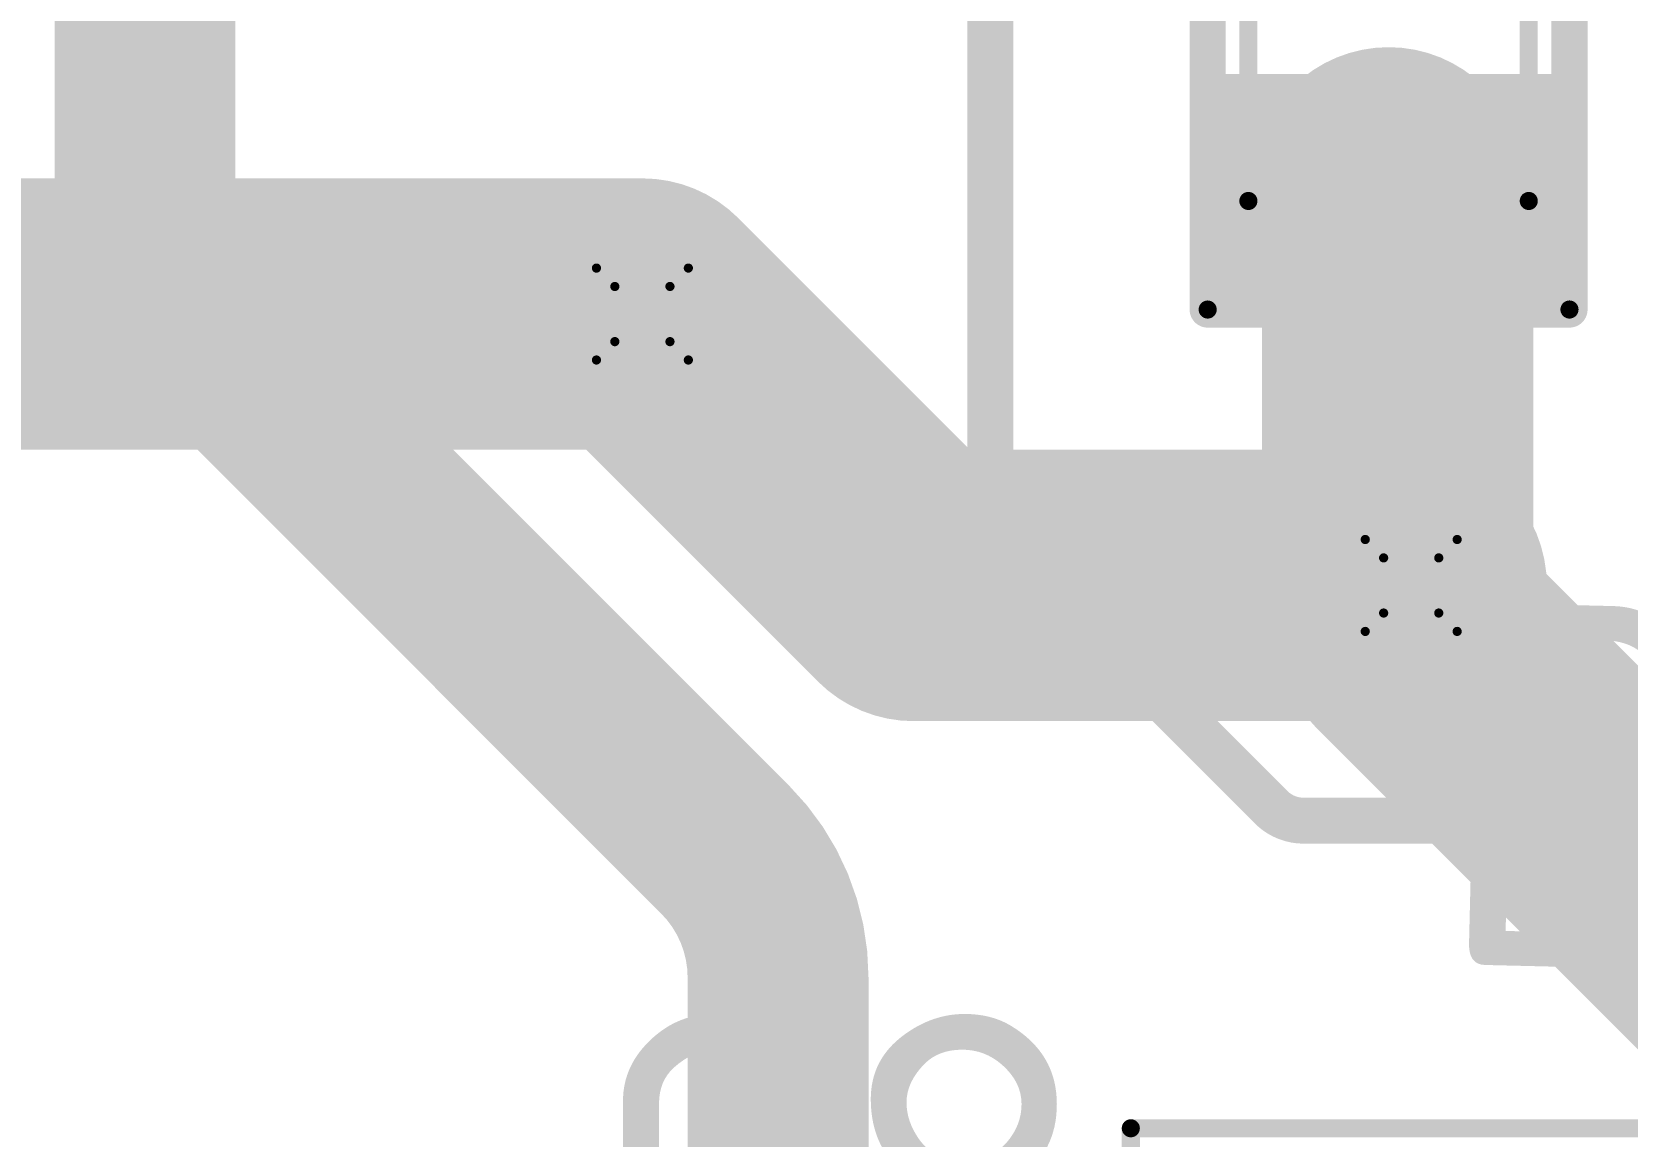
# Model space of a CAD drawing. Header units: millimetres. Extents: x 3219 to 51106, y -14166 to 2063.
# Drawn here: x 5571.6 to 5580.42, y 1772.31 to 1778.42 of the extents above; entities that cross this region are included whole.
import ezdxf

# ---------------------------------------------------------------- set-up
doc = ezdxf.new("R2010")
doc.units = ezdxf.units.MM
doc.layers.get('0').update_dxf_attribs({"lineweight": 53})
for name, color, linetype in [('Bottom Layer', 5, 'Continuous'), ('Bottom Solder', 6, 'Continuous'), ('Drill Drawing', 1, 'Continuous'), ('Mechanical 13', 56, 'Continuous'), ('Mechanical 15', 56, 'Continuous'), ('Multi-Layer', 9, 'Continuous'), ('Top Layer', 1, 'Continuous'), ('Top Overlay', 2, 'Continuous'), ('Top Paste', 8, 'Continuous'), ('Top Solder', 216, 'Continuous')]:
    doc.layers.add(name, color=color, linetype=linetype)
doc.styles.add('GOST type B', font='GOST_B.TTF', dxfattribs={"height": 3.5})

# ---------------------------------------------------------------- blocks, each defined once
blk = doc.blocks.new('CAP__1206_119')
at = {"layer": 'Top Layer'}
for points in [[(-2, -0.8), (-2, 0.8), (-1, 0.8), (-1, -0.8)], [(1, -0.8), (1, 0.8), (2, 0.8), (2, -0.8)]]:
    blk.add_hatch(color=1, dxfattribs=at).paths.add_polyline_path(points)
at = {"layer": 'Top Paste'}
for points in [[(-2, -0.8), (-2, 0.8), (-1, 0.8), (-1, -0.8)], [(1, -0.8), (1, 0.8), (2, 0.8), (2, -0.8)]]:
    blk.add_hatch(color=8, dxfattribs=at).paths.add_polyline_path(points)
at = {"layer": 'Top Solder'}
for points in [[(-2.1016, -0.9016), (-2.1016, 0.9016), (-0.8984, 0.9016), (-0.8984, -0.9016)], [(0.8984, -0.9016), (0.8984, 0.9016), (2.1016, 0.9016), (2.1016, -0.9016)]]:
    blk.add_hatch(color=216, dxfattribs=at).paths.add_polyline_path(points)
at = {"layer": 'Mechanical 13'}
for points in [[(-1.6, 0.775, 0.1, 0.1, 0), (-1.6, -0.775, 0.1, 0.1, 0)], [(-1.6, 0.775, 0.1, 0.1, 0), (1.6, 0.775, 0.1, 0.1, 0)], [(1.6, 0.775, 0.1, 0.1, 0), (1.6, -0.775, 0.1, 0.1, 0)], [(-1.6, -0.775, 0.1, 0.1, 0), (1.6, -0.775, 0.1, 0.1, 0)]]:
    blk.add_lwpolyline(points, format="xyseb", dxfattribs=at)
for points in [[(-1.625, 0.775, 0.05, 0.05, 1), (-1.575, 0.775, 0.05, 0.05, 1)], [(-1.625, 0.775, 0.05, 0.05, 1), (-1.575, 0.775, 0.05, 0.05, 1)], [(1.575, 0.775, 0.05, 0.05, 1), (1.625, 0.775, 0.05, 0.05, 1)], [(1.575, 0.775, 0.05, 0.05, 1), (1.625, 0.775, 0.05, 0.05, 1)], [(-1.625, -0.775, 0.05, 0.05, 1), (-1.575, -0.775, 0.05, 0.05, 1)], [(-1.625, -0.775, 0.05, 0.05, 1), (-1.575, -0.775, 0.05, 0.05, 1)], [(1.575, -0.775, 0.05, 0.05, 1), (1.625, -0.775, 0.05, 0.05, 1)], [(1.575, -0.775, 0.05, 0.05, 1), (1.625, -0.775, 0.05, 0.05, 1)]]:
    blk.add_lwpolyline(points, format="xyseb", close=True, dxfattribs=at)
at = {"layer": 'Mechanical 15'}
for points in [[(-2.2, 1, 0.1, 0.1, 0), (2.2, 1, 0.1, 0.1, 0)], [(-2.2, 1, 0.1, 0.1, 0), (-2.2, -1, 0.1, 0.1, 0)], [(2.2, 1, 0.1, 0.1, 0), (2.2, -1, 0.1, 0.1, 0)], [(0, 0.5, 0.1, 0.1, 0), (0, -0.5, 0.1, 0.1, 0)], [(-0.5, 0, 0.1, 0.1, 0), (0.5, 0, 0.1, 0.1, 0)], [(-2.2, -1, 0.1, 0.1, 0), (2.2, -1, 0.1, 0.1, 0)]]:
    blk.add_lwpolyline(points, format="xyseb", dxfattribs=at)
for points in [[(-2.225, 1, 0.05, 0.05, 1), (-2.175, 1, 0.05, 0.05, 1)], [(-2.225, 1, 0.05, 0.05, 1), (-2.175, 1, 0.05, 0.05, 1)], [(2.175, 1, 0.05, 0.05, 1), (2.225, 1, 0.05, 0.05, 1)], [(2.175, 1, 0.05, 0.05, 1), (2.225, 1, 0.05, 0.05, 1)], [(-0.025, 0.5, 0.05, 0.05, 1), (0.025, 0.5, 0.05, 0.05, 1)], [(-0.525, 0, 0.05, 0.05, 1), (-0.475, 0, 0.05, 0.05, 1)], [(0.475, 0, 0.05, 0.05, 1), (0.525, 0, 0.05, 0.05, 1)], [(-0.025, -0.5, 0.05, 0.05, 1), (0.025, -0.5, 0.05, 0.05, 1)], [(-2.225, -1, 0.05, 0.05, 1), (-2.175, -1, 0.05, 0.05, 1)], [(-2.225, -1, 0.05, 0.05, 1), (-2.175, -1, 0.05, 0.05, 1)], [(2.175, -1, 0.05, 0.05, 1), (2.225, -1, 0.05, 0.05, 1)], [(2.175, -1, 0.05, 0.05, 1), (2.225, -1, 0.05, 0.05, 1)]]:
    blk.add_lwpolyline(points, format="xyseb", close=True, dxfattribs=at)
at = {"layer": 'Top Overlay'}
for points in [[(-2.2, 1, 0.2, 0.2, 0), (-2.2, -1, 0.2, 0.2, 0)], [(-2.2, 1, 0.2, 0.2, 0), (2.2, 1, 0.2, 0.2, 0)], [(2.2, 1, 0.2, 0.2, 0), (2.2, -1, 0.2, 0.2, 0)], [(-2.2, -1, 0.2, 0.2, 0), (2.2, -1, 0.2, 0.2, 0)]]:
    blk.add_lwpolyline(points, format="xyseb", dxfattribs=at)
for points in [[(-2.25, 1, 0.1, 0.1, 1), (-2.15, 1, 0.1, 0.1, 1)], [(-2.25, 1, 0.1, 0.1, 1), (-2.15, 1, 0.1, 0.1, 1)], [(2.15, 1, 0.1, 0.1, 1), (2.25, 1, 0.1, 0.1, 1)], [(2.15, 1, 0.1, 0.1, 1), (2.25, 1, 0.1, 0.1, 1)], [(-2.25, -1, 0.1, 0.1, 1), (-2.15, -1, 0.1, 0.1, 1)], [(-2.25, -1, 0.1, 0.1, 1), (-2.15, -1, 0.1, 0.1, 1)], [(2.15, -1, 0.1, 0.1, 1), (2.25, -1, 0.1, 0.1, 1)], [(2.15, -1, 0.1, 0.1, 1), (2.25, -1, 0.1, 0.1, 1)]]:
    blk.add_lwpolyline(points, format="xyseb", close=True, dxfattribs=at)
blk = doc.blocks.new('_10_17__L5_6_121')
at = {"layer": 'Bottom Layer'}
h = blk.add_hatch(color=5, dxfattribs=at)
edge = h.paths.add_edge_path()
edge.add_arc((0, 0), 0.5, 0, 360)
h = blk.add_hatch(color=5, dxfattribs=at)
edge = h.paths.add_edge_path()
edge.add_arc((5, 0), 0.5, 0, 360)
at = {"layer": 'Bottom Solder'}
h = blk.add_hatch(color=6, dxfattribs=at)
edge = h.paths.add_edge_path()
edge.add_arc((0, 0), 0.6016, 0, 360)
h = blk.add_hatch(color=6, dxfattribs=at)
edge = h.paths.add_edge_path()
edge.add_arc((5, 0), 0.6016, 0, 360)
at = {"layer": 'Multi-Layer'}
h = blk.add_hatch(color=9, dxfattribs=at)
edge = h.paths.add_edge_path()
edge.add_arc((0, 0), 0.5, 0, 360)
h = blk.add_hatch(color=9, dxfattribs=at)
edge = h.paths.add_edge_path()
edge.add_arc((5, 0), 0.5, 0, 360)
at = {"layer": 'Top Layer'}
h = blk.add_hatch(color=1, dxfattribs=at)
edge = h.paths.add_edge_path()
edge.add_arc((0, 0), 0.5, 0, 360)
h = blk.add_hatch(color=1, dxfattribs=at)
edge = h.paths.add_edge_path()
edge.add_arc((5, 0), 0.5, 0, 360)
at = {"layer": 'Top Solder'}
h = blk.add_hatch(color=216, dxfattribs=at)
edge = h.paths.add_edge_path()
edge.add_arc((0, 0), 0.6016, 0, 360)
h = blk.add_hatch(color=216, dxfattribs=at)
edge = h.paths.add_edge_path()
edge.add_arc((5, 0), 0.6016, 0, 360)
at = {"layer": 'Mechanical 13'}
for points in [[(-0.3, -1, 0.1, 0.1, 0), (-0.3, 1, 0.1, 0.1, 0)], [(-0.3, 1, 0.1, 0.1, 0), (5.3, 1, 0.1, 0.1, 0)], [(5.3, 1, 0.1, 0.1, 0), (5.3, -1, 0.1, 0.1, 0)], [(-0.3, -1, 0.1, 0.1, 0), (5.3, -1, 0.1, 0.1, 0)]]:
    blk.add_lwpolyline(points, format="xyseb", dxfattribs=at)
for points in [[(-0.325, 1, 0.05, 0.05, 1), (-0.275, 1, 0.05, 0.05, 1)], [(-0.325, 1, 0.05, 0.05, 1), (-0.275, 1, 0.05, 0.05, 1)], [(5.275, 1, 0.05, 0.05, 1), (5.325, 1, 0.05, 0.05, 1)], [(5.275, 1, 0.05, 0.05, 1), (5.325, 1, 0.05, 0.05, 1)], [(-0.325, -1, 0.05, 0.05, 1), (-0.275, -1, 0.05, 0.05, 1)], [(-0.325, -1, 0.05, 0.05, 1), (-0.275, -1, 0.05, 0.05, 1)], [(5.275, -1, 0.05, 0.05, 1), (5.325, -1, 0.05, 0.05, 1)], [(5.275, -1, 0.05, 0.05, 1), (5.325, -1, 0.05, 0.05, 1)]]:
    blk.add_lwpolyline(points, format="xyseb", close=True, dxfattribs=at)
at = {"layer": 'Top Overlay'}
for points in [[(-0.3, 1, 0.1, 0.1, 0), (-0.3, 0.7, 0.1, 0.1, 0)], [(-0.3, 1, 0.1, 0.1, 0), (5.3, 1, 0.1, 0.1, 0)], [(5.3, 1, 0.1, 0.1, 0), (5.3, 0.7, 0.1, 0.1, 0)], [(-0.3, -1, 0.1, 0.1, 0), (-0.3, -0.7, 0.1, 0.1, 0)], [(5.3, -1, 0.1, 0.1, 0), (5.3, -0.7, 0.1, 0.1, 0)], [(-0.3, -1, 0.1, 0.1, 0), (5.3, -1, 0.1, 0.1, 0)]]:
    blk.add_lwpolyline(points, format="xyseb", dxfattribs=at)
for points in [[(-0.325, 1, 0.05, 0.05, 1), (-0.275, 1, 0.05, 0.05, 1)], [(-0.325, 1, 0.05, 0.05, 1), (-0.275, 1, 0.05, 0.05, 1)], [(5.275, 1, 0.05, 0.05, 1), (5.325, 1, 0.05, 0.05, 1)], [(5.275, 1, 0.05, 0.05, 1), (5.325, 1, 0.05, 0.05, 1)], [(-0.325, 0.7, 0.05, 0.05, 1), (-0.275, 0.7, 0.05, 0.05, 1)], [(5.275, 0.7, 0.05, 0.05, 1), (5.325, 0.7, 0.05, 0.05, 1)], [(-0.325, -0.7, 0.05, 0.05, 1), (-0.275, -0.7, 0.05, 0.05, 1)], [(5.275, -0.7, 0.05, 0.05, 1), (5.325, -0.7, 0.05, 0.05, 1)], [(-0.325, -1, 0.05, 0.05, 1), (-0.275, -1, 0.05, 0.05, 1)], [(-0.325, -1, 0.05, 0.05, 1), (-0.275, -1, 0.05, 0.05, 1)], [(5.275, -1, 0.05, 0.05, 1), (5.325, -1, 0.05, 0.05, 1)], [(5.275, -1, 0.05, 0.05, 1), (5.325, -1, 0.05, 0.05, 1)]]:
    blk.add_lwpolyline(points, format="xyseb", close=True, dxfattribs=at)

msp = doc.modelspace()

# ---------------------------------------------------------------- hatches: boundary and pattern name
at = {"layer": 'Bottom Layer'}
h = msp.add_hatch(color=5, dxfattribs=at)
edge = h.paths.add_edge_path()
edge.add_arc((5574.9785, 1776.8581), 0.6, 0, 360)
h = msp.add_hatch(color=5, dxfattribs=at)
edge = h.paths.add_edge_path()
edge.add_arc((5579.2285, 1775.3581), 0.6, 0, 360)
at = {"layer": 'Bottom Solder'}
h = msp.add_hatch(color=6, dxfattribs=at)
edge = h.paths.add_edge_path()
edge.add_arc((5574.9785, 1776.8581), 0.7016, 0, 360)
h = msp.add_hatch(color=6, dxfattribs=at)
edge = h.paths.add_edge_path()
edge.add_arc((5579.2285, 1775.3581), 0.7016, 0, 360)
at = {"layer": 'Top Layer'}
h = msp.add_hatch(color=1, dxfattribs=at)
edge = h.paths.add_edge_path()
edge.add_arc((5574.9785, 1776.8581), 0.6, 0, 360)
h = msp.add_hatch(color=1, dxfattribs=at)
edge = h.paths.add_edge_path()
edge.add_arc((5579.2285, 1775.3581), 0.6, 0, 360)
at = {"layer": 'Top Solder'}
h = msp.add_hatch(color=216, dxfattribs=at)
edge = h.paths.add_edge_path()
edge.add_arc((5574.9785, 1776.8581), 0.7016, 0, 360)
h = msp.add_hatch(color=216, dxfattribs=at)
edge = h.paths.add_edge_path()
edge.add_arc((5579.2285, 1775.3581), 0.7016, 0, 360)

# ---------------------------------------------------------------- linework, layer by layer
at = {"layer": 'Bottom Layer'}
for points in [[(5572.2285, 1777.1056, 1, 1, 0), (5572.2285, 1783.1081, 1, 1, 0)], [(5572.2285, 1777.1056, 1, 1, 0), (5575.4356, 1773.8985, 1, 1, 0)], [(5574.9785, 1776.8581, 1.5, 1.5, 0), (5576.4785, 1775.3581, 1.5, 1.5, 0)], [(5576.4785, 1775.3581, 1.5, 1.5, 0), (5579.2285, 1775.3581, 1.5, 1.5, 0)], [(5579.2285, 1775.1081, 1.5, 1.5, 0), (5579.2285, 1775.3581, 1.5, 1.5, 0)], [(5579.2285, 1775.1081, 1.5, 1.5, 0), (5582.9785, 1771.3581, 1.5, 1.5, 0)], [(5575.4356, 1773.8985, 1, 1, -0.198912), (5575.7285, 1773.1914, 1, 1, 0)], [(5575.7285, 1770.8581, 1, 1, 0), (5575.7285, 1773.1914, 1, 1, 0)]]:
    msp.add_lwpolyline(points, format="xyseb", dxfattribs=at)
for points in [[(5571.9785, 1777.1056, 0.5, 0.5, 1), (5572.4785, 1777.1056, 0.5, 0.5, 1)], [(5571.9785, 1777.1056, 0.5, 0.5, 1), (5572.4785, 1777.1056, 0.5, 0.5, 1)], [(5574.6035, 1776.8581, 0.75, 0.75, 1), (5575.3535, 1776.8581, 0.75, 0.75, 1)], [(5576.1035, 1775.3581, 0.75, 0.75, 1), (5576.8535, 1775.3581, 0.75, 0.75, 1)], [(5576.1035, 1775.3581, 0.75, 0.75, 1), (5576.8535, 1775.3581, 0.75, 0.75, 1)], [(5578.8535, 1775.3581, 0.75, 0.75, 1), (5579.6035, 1775.3581, 0.75, 0.75, 1)], [(5578.8535, 1775.3581, 0.75, 0.75, 1), (5579.6035, 1775.3581, 0.75, 0.75, 1)], [(5578.8535, 1775.1081, 0.75, 0.75, 1), (5579.6035, 1775.1081, 0.75, 0.75, 1)], [(5578.8535, 1775.1081, 0.75, 0.75, 1), (5579.6035, 1775.1081, 0.75, 0.75, 1)], [(5575.1856, 1773.8985, 0.5, 0.5, 1), (5575.6856, 1773.8985, 0.5, 0.5, 1)], [(5575.1856, 1773.8985, 0.5, 0.5, 1), (5575.6856, 1773.8985, 0.5, 0.5, 1)], [(5575.4785, 1773.1914, 0.5, 0.5, 1), (5575.9785, 1773.1914, 0.5, 0.5, 1)], [(5575.4785, 1773.1914, 0.5, 0.5, 1), (5575.9785, 1773.1914, 0.5, 0.5, 1)]]:
    msp.add_lwpolyline(points, format="xyseb", close=True, dxfattribs=at)
at = {"layer": 'Drill Drawing'}
for points in [[(5574.7245, 1777.1121, 0.0508, 0.0508, 0), (5575.2325, 1777.1121, 0.0508, 0.0508, 0)], [(5574.7245, 1776.6041, 0.0508, 0.0508, 0), (5574.7245, 1777.1121, 0.0508, 0.0508, 0)], [(5575.2325, 1776.6041, 0.0508, 0.0508, 0), (5575.2325, 1777.1121, 0.0508, 0.0508, 0)], [(5574.8261, 1777.0105, 0.0508, 0.0508, 0), (5575.1309, 1777.0105, 0.0508, 0.0508, 0)], [(5574.8261, 1776.7057, 0.0508, 0.0508, 0), (5574.8261, 1777.0105, 0.0508, 0.0508, 0)], [(5575.1309, 1776.7057, 0.0508, 0.0508, 0), (5575.1309, 1777.0105, 0.0508, 0.0508, 0)], [(5574.8261, 1776.7057, 0.0508, 0.0508, 0), (5575.1309, 1776.7057, 0.0508, 0.0508, 0)], [(5574.7245, 1776.6041, 0.0508, 0.0508, 0), (5575.2325, 1776.6041, 0.0508, 0.0508, 0)], [(5578.9745, 1775.6121, 0.0508, 0.0508, 0), (5579.4825, 1775.6121, 0.0508, 0.0508, 0)], [(5578.9745, 1775.1041, 0.0508, 0.0508, 0), (5578.9745, 1775.6121, 0.0508, 0.0508, 0)], [(5579.4825, 1775.1041, 0.0508, 0.0508, 0), (5579.4825, 1775.6121, 0.0508, 0.0508, 0)], [(5579.0761, 1775.5105, 0.0508, 0.0508, 0), (5579.3809, 1775.5105, 0.0508, 0.0508, 0)], [(5579.0761, 1775.2057, 0.0508, 0.0508, 0), (5579.0761, 1775.5105, 0.0508, 0.0508, 0)], [(5579.3809, 1775.2057, 0.0508, 0.0508, 0), (5579.3809, 1775.5105, 0.0508, 0.0508, 0)], [(5579.0761, 1775.2057, 0.0508, 0.0508, 0), (5579.3809, 1775.2057, 0.0508, 0.0508, 0)], [(5578.9745, 1775.1041, 0.0508, 0.0508, 0), (5579.4825, 1775.1041, 0.0508, 0.0508, 0)]]:
    msp.add_lwpolyline(points, format="xyseb", dxfattribs=at)
for points in [[(5574.7118, 1777.1121, 0.0254, 0.0254, 1), (5574.7372, 1777.1121, 0.0254, 0.0254, 1)], [(5574.7118, 1777.1121, 0.0254, 0.0254, 1), (5574.7372, 1777.1121, 0.0254, 0.0254, 1)], [(5575.2198, 1777.1121, 0.0254, 0.0254, 1), (5575.2452, 1777.1121, 0.0254, 0.0254, 1)], [(5575.2198, 1777.1121, 0.0254, 0.0254, 1), (5575.2452, 1777.1121, 0.0254, 0.0254, 1)], [(5574.8134, 1777.0105, 0.0254, 0.0254, 1), (5574.8388, 1777.0105, 0.0254, 0.0254, 1)], [(5574.8134, 1777.0105, 0.0254, 0.0254, 1), (5574.8388, 1777.0105, 0.0254, 0.0254, 1)], [(5575.1182, 1777.0105, 0.0254, 0.0254, 1), (5575.1436, 1777.0105, 0.0254, 0.0254, 1)], [(5575.1182, 1777.0105, 0.0254, 0.0254, 1), (5575.1436, 1777.0105, 0.0254, 0.0254, 1)], [(5574.8134, 1776.7057, 0.0254, 0.0254, 1), (5574.8388, 1776.7057, 0.0254, 0.0254, 1)], [(5574.8134, 1776.7057, 0.0254, 0.0254, 1), (5574.8388, 1776.7057, 0.0254, 0.0254, 1)], [(5575.1182, 1776.7057, 0.0254, 0.0254, 1), (5575.1436, 1776.7057, 0.0254, 0.0254, 1)], [(5575.1182, 1776.7057, 0.0254, 0.0254, 1), (5575.1436, 1776.7057, 0.0254, 0.0254, 1)], [(5574.7118, 1776.6041, 0.0254, 0.0254, 1), (5574.7372, 1776.6041, 0.0254, 0.0254, 1)], [(5574.7118, 1776.6041, 0.0254, 0.0254, 1), (5574.7372, 1776.6041, 0.0254, 0.0254, 1)], [(5575.2198, 1776.6041, 0.0254, 0.0254, 1), (5575.2452, 1776.6041, 0.0254, 0.0254, 1)], [(5575.2198, 1776.6041, 0.0254, 0.0254, 1), (5575.2452, 1776.6041, 0.0254, 0.0254, 1)], [(5578.9618, 1775.6121, 0.0254, 0.0254, 1), (5578.9872, 1775.6121, 0.0254, 0.0254, 1)], [(5578.9618, 1775.6121, 0.0254, 0.0254, 1), (5578.9872, 1775.6121, 0.0254, 0.0254, 1)], [(5579.4698, 1775.6121, 0.0254, 0.0254, 1), (5579.4952, 1775.6121, 0.0254, 0.0254, 1)], [(5579.4698, 1775.6121, 0.0254, 0.0254, 1), (5579.4952, 1775.6121, 0.0254, 0.0254, 1)], [(5579.0634, 1775.5105, 0.0254, 0.0254, 1), (5579.0888, 1775.5105, 0.0254, 0.0254, 1)], [(5579.0634, 1775.5105, 0.0254, 0.0254, 1), (5579.0888, 1775.5105, 0.0254, 0.0254, 1)], [(5579.3682, 1775.5105, 0.0254, 0.0254, 1), (5579.3936, 1775.5105, 0.0254, 0.0254, 1)], [(5579.3682, 1775.5105, 0.0254, 0.0254, 1), (5579.3936, 1775.5105, 0.0254, 0.0254, 1)], [(5579.0634, 1775.2057, 0.0254, 0.0254, 1), (5579.0888, 1775.2057, 0.0254, 0.0254, 1)], [(5579.0634, 1775.2057, 0.0254, 0.0254, 1), (5579.0888, 1775.2057, 0.0254, 0.0254, 1)], [(5579.3682, 1775.2057, 0.0254, 0.0254, 1), (5579.3936, 1775.2057, 0.0254, 0.0254, 1)], [(5579.3682, 1775.2057, 0.0254, 0.0254, 1), (5579.3936, 1775.2057, 0.0254, 0.0254, 1)], [(5578.9618, 1775.1041, 0.0254, 0.0254, 1), (5578.9872, 1775.1041, 0.0254, 0.0254, 1)], [(5578.9618, 1775.1041, 0.0254, 0.0254, 1), (5578.9872, 1775.1041, 0.0254, 0.0254, 1)], [(5579.4698, 1775.1041, 0.0254, 0.0254, 1), (5579.4952, 1775.1041, 0.0254, 0.0254, 1)], [(5579.4698, 1775.1041, 0.0254, 0.0254, 1), (5579.4952, 1775.1041, 0.0254, 0.0254, 1)]]:
    msp.add_lwpolyline(points, format="xyseb", close=True, dxfattribs=at)
at = {"layer": 'Top Layer'}
for points in [[(5576.9019, 1775.79, 0.254, 0.254, 0), (5576.9019, 1779.5098, 0.254, 0.254, 0)], [(5579.1035, 1777.5831, 1.5, 1.5, 0), (5579.1535, 1777.5331, 1.5, 1.5, 0)], [(5579.1535, 1775.4331, 1.5, 1.5, 0), (5579.1535, 1777.5331, 1.5, 1.5, 0)], [(5570.7285, 1776.8581, 1.5, 1.5, 0), (5574.9785, 1776.8581, 1.5, 1.5, 0)], [(5579.1535, 1775.4331, 1.5, 1.5, 0), (5579.2285, 1775.3581, 1.5, 1.5, 0)], [(5576.9527, 1775.6376, 0.254, 0.254, -0.16228), (5576.9019, 1775.79, 0.254, 0.254, 0)], [(5576.9757, 1775.6109, 0.254, 0.254, -0.03476), (5576.9527, 1775.6376, 0.254, 0.254, 0)], [(5576.9757, 1775.6109, 0.254, 0.254, 0), (5578.4547, 1774.132, 0.254, 0.254, 0)], [(5578.4813, 1774.1089, 0.254, 0.254, -0.034762), (5578.4547, 1774.132, 0.254, 0.254, 0)], [(5578.6337, 1774.0581, 0.254, 0.254, -0.162278), (5578.4813, 1774.1089, 0.254, 0.254, 0)], [(5578.6337, 1774.0581, 0.254, 0.254, 0), (5584.7036, 1774.0581, 0.254, 0.254, 0)]]:
    msp.add_lwpolyline(points, format="xyseb", dxfattribs=at)
for points in [[(5578.7285, 1777.5831, 0.75, 0.75, 1), (5579.4785, 1777.5831, 0.75, 0.75, 1)], [(5578.7785, 1777.5331, 0.75, 0.75, 1), (5579.5285, 1777.5331, 0.75, 0.75, 1)], [(5578.7785, 1777.5331, 0.75, 0.75, 1), (5579.5285, 1777.5331, 0.75, 0.75, 1)], [(5574.6035, 1776.8581, 0.75, 0.75, 1), (5575.3535, 1776.8581, 0.75, 0.75, 1)], [(5578.7785, 1775.4331, 0.75, 0.75, 1), (5579.5285, 1775.4331, 0.75, 0.75, 1)], [(5578.7785, 1775.4331, 0.75, 0.75, 1), (5579.5285, 1775.4331, 0.75, 0.75, 1)], [(5578.8535, 1775.3581, 0.75, 0.75, 1), (5579.6035, 1775.3581, 0.75, 0.75, 1)], [(5576.8384, 1775.79, 0.127, 0.127, 1), (5576.9654, 1775.79, 0.127, 0.127, 1)], [(5576.8384, 1775.79, 0.127, 0.127, 1), (5576.9654, 1775.79, 0.127, 0.127, 1)], [(5576.8892, 1775.6376, 0.127, 0.127, 1), (5577.0162, 1775.6376, 0.127, 0.127, 1)], [(5576.8892, 1775.6376, 0.127, 0.127, 1), (5577.0162, 1775.6376, 0.127, 0.127, 1)], [(5576.9122, 1775.6109, 0.127, 0.127, 1), (5577.0392, 1775.6109, 0.127, 0.127, 1)], [(5576.9122, 1775.6109, 0.127, 0.127, 1), (5577.0392, 1775.6109, 0.127, 0.127, 1)], [(5578.3912, 1774.132, 0.127, 0.127, 1), (5578.5182, 1774.132, 0.127, 0.127, 1)], [(5578.3912, 1774.132, 0.127, 0.127, 1), (5578.5182, 1774.132, 0.127, 0.127, 1)], [(5578.4178, 1774.1089, 0.127, 0.127, 1), (5578.5448, 1774.1089, 0.127, 0.127, 1)], [(5578.4178, 1774.1089, 0.127, 0.127, 1), (5578.5448, 1774.1089, 0.127, 0.127, 1)], [(5578.5702, 1774.0581, 0.127, 0.127, 1), (5578.6972, 1774.0581, 0.127, 0.127, 1)], [(5578.5702, 1774.0581, 0.127, 0.127, 1), (5578.6972, 1774.0581, 0.127, 0.127, 1)]]:
    msp.add_lwpolyline(points, format="xyseb", close=True, dxfattribs=at)

# ---------------------------------------------------------------- block references
at = {"rotation": 90}
msp.add_blockref('CAP__1206_119', (5579.1035, 1779.0831), dxfattribs=at)
msp.add_blockref('_10_17__L5_6_121', (5577.9785, 1771.3581))

# ---------------------------------------------------------------- texts
at = {"layer": 'Top Overlay', "style": 'GOST type B'}
msp.add_text('DD12', height=2, rotation=358.62498, dxfattribs=at).set_placement((5579.3409, 1773.2677))
msp.add_text('C8', height=2, dxfattribs=at).set_placement((5574.6666, 1770.9832))

doc.saveas('drawing.dxf')
